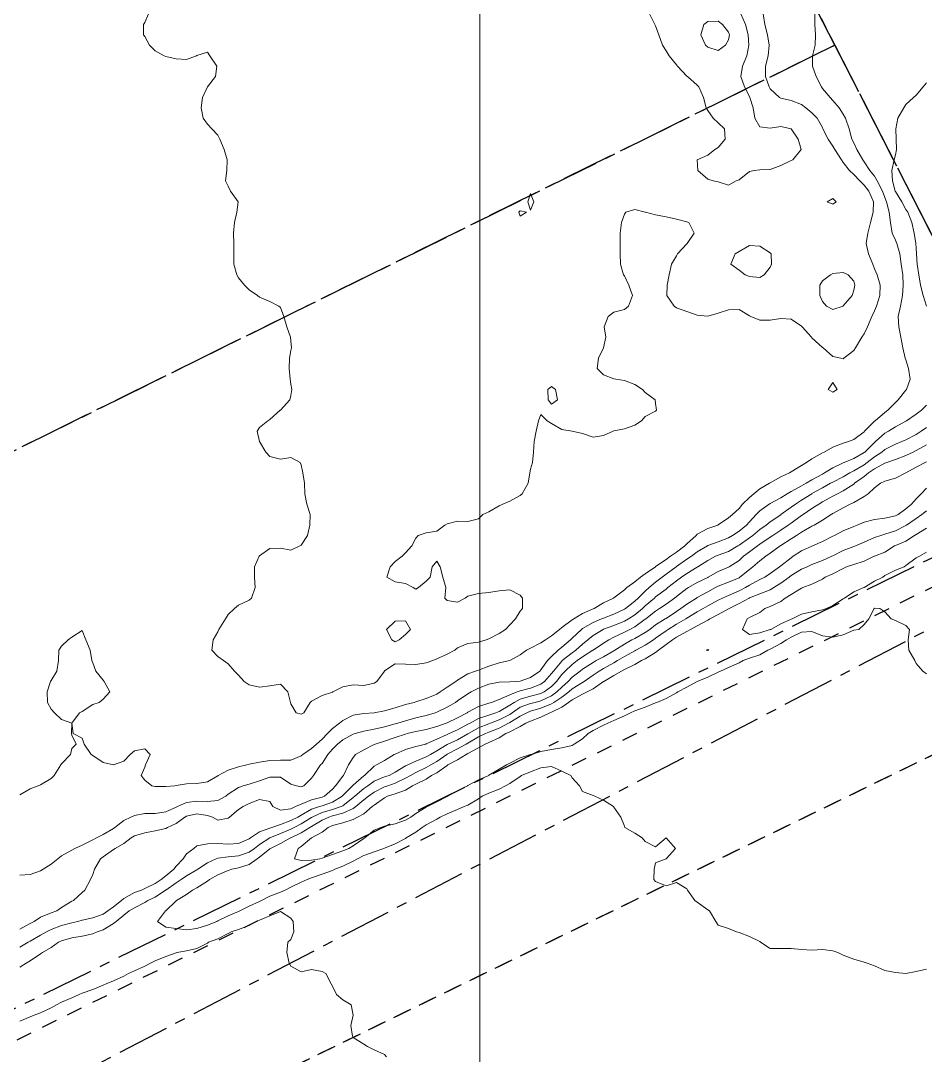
# Model space of a CAD drawing. Header units: centimetres. Extents: x 0 to 642158, y -847 to 649707.
# Drawn here: x 617344.79 to 617388.19, y 620631.33 to 620680.93 of the extents above; entities that cross this region are included whole.
import ezdxf

# ---------------------------------------------------------------- set-up
doc = ezdxf.new("R2010")
doc.units = ezdxf.units.CM
doc.header["$MEASUREMENT"] = 0
doc.linetypes.add('CENTERX2', pattern=[4, 2.5, -0.5, 0.5, -0.5])
doc.linetypes.add('JIS_02_0.7', pattern=[1.35, 0.75, -0.6])
for name, color, linetype, lineweight in [('MEV_grille', 254, 'Continuous', 9), ('WAL_parcellaire agricole', 7, 'JIS_02_0.7', 25), ('WAL_topographie 0.5', 253, 'Continuous', 20)]:
    doc.layers.add(name, color=color, linetype=linetype, lineweight=lineweight)
doc.layers.add('SPW_parcellaire cadastral', color=7, linetype='CENTERX2', lineweight=25, true_color=0xff0542)

# ---------------------------------------------------------------- blocks, each defined once
blk = doc.blocks.new('*U112')
at = {"layer": 'MEV_grille', "transparency": 33554687}
blk.add_lwpolyline([(0, 1825.476), (0, -1825.476)], dxfattribs=at)
blk = doc.blocks.new('*U113')
at = {"layer": 'MEV_grille', "color": 0, "linetype": 'ByBlock', "lineweight": -2, "transparency": 16777216}
blk.add_blockref('*U112', (2000, 0), dxfattribs=at)

msp = doc.modelspace()

# ---------------------------------------------------------------- linework, layer by layer
at = {"layer": 'SPW_parcellaire cadastral'}
for points in [[(617230.744, 620712.405), (617238.37, 620716.158), (617240.745, 620724.014), (617272.508, 620739.643), (617282.123, 620767.668), (617243.448, 620846.11), (617250.741, 620849.649), (617288.255, 620775.589), (617294.476, 620769.289), (617304.386, 620763.201), (617310.193, 620758.188), (617336.661, 620771.212), (617359.081, 620730.17), (617357.925, 620729.905), (617383.852, 620679.762), (617287.666, 620632.245), (617278.015, 620641.677), (617259.392, 620657.765), (617254.096, 620663.041), (617248.455, 620670.977), (617243.126, 620681.472), (617230.744, 620712.405)], [(617404.956, 620754.186), (617418.115, 620733.491), (617443.362, 620692.406), (617447.371, 620685.97), (617394.811, 620658.271), (617393.447, 620660.945), (617383.852, 620679.762), (617357.925, 620729.905), (617359.081, 620730.17), (617404.956, 620754.186)], [(617460.602, 620389.063), (617403.797, 620447.392), (617307.032, 620609.235), (617461.462, 620689.988)], [(617394.811, 620658.271), (617305.111, 620614.22), (617296.66, 620623.882), (617287.666, 620632.245), (617383.852, 620679.762), (617393.447, 620660.945), (617394.811, 620658.271)]]:
    msp.add_lwpolyline(points, dxfattribs=at)
at = {"layer": 'WAL_parcellaire agricole'}
for points in [[(617309.438, 620607.195), (617305.901, 620612.93), (617403.769, 620661.316), (617465.14, 620690.573), (617468.944, 620684.892), (617309.438, 620607.195)], [(617433.096, 620366.614), (617410.173, 620419.069), (617401.171, 620440.192), (617383.167, 620474.94), (617355.661, 620521.186), (617334.032, 620558.809), (617324.53, 620577.932), (617310.527, 620605.43), (617309.438, 620607.195), (617468.944, 620684.892)]]:
    msp.add_lwpolyline(points, dxfattribs=at)
at = {"layer": 'WAL_topographie 0.5'}
for points in [[(617382.886, 620681.25), (617382.89, 620680.75), (617382.916, 620680.25), (617382.897, 620679.75), (617382.78, 620679.25), (617382.775, 620678.75), (617382.946, 620678.25), (617383.203, 620677.75), (617383.25, 620677.683), (617383.62, 620677.25), (617383.75, 620677.102), (617384.049, 620676.75), (617384.25, 620676.452), (617384.364, 620676.25), (617384.531, 620675.75), (617384.667, 620675.25), (617384.75, 620675.068), (617384.899, 620674.75), (617385.185, 620674.25), (617385.25, 620674.163), (617385.526, 620673.75), (617385.75, 620673.47), (617385.883, 620673.25), (617386.136, 620672.75), (617386.25, 620672.451), (617386.332, 620672.25), (617386.455, 620671.75), (617386.51, 620671.25), (617386.597, 620670.75), (617386.75, 620670.412), (617386.82, 620670.25), (617386.963, 620669.75), (617387.029, 620669.25), (617387.103, 620668.75), (617387.128, 620668.25), (617387.087, 620667.75), (617386.988, 620667.25), (617386.89, 620666.75), (617386.917, 620666.25), (617387.005, 620665.75), (617387.104, 620665.25), (617387.227, 620664.75), (617387.25, 620664.674), (617387.375, 620664.25), (617387.456, 620663.75), (617387.279, 620663.25), (617387.25, 620663.211), (617386.885, 620662.75), (617386.75, 620662.621), (617386.388, 620662.25), (617386.25, 620662.151), (617385.782, 620661.75), (617385.75, 620661.723), (617385.275, 620661.25), (617385.25, 620661.223), (617384.75, 620660.847), (617384.507, 620660.75), (617384.25, 620660.67), (617383.75, 620660.49), (617383.329, 620660.25), (617383.25, 620660.208), (617382.75, 620659.921), (617382.492, 620659.75), (617382.25, 620659.606), (617381.75, 620659.295), (617381.665, 620659.25), (617381.25, 620659.06), (617380.75, 620658.777), (617380.713, 620658.75), (617380.25, 620658.493), (617379.958, 620658.25), (617379.75, 620658.076), (617379.421, 620657.75), (617379.25, 620657.548), (617378.935, 620657.25), (617378.75, 620657.092), (617378.25, 620656.756), (617378.239, 620656.75), (617377.75, 620656.578), (617377.25, 620656.309), (617377.195, 620656.25), (617376.75, 620655.851), (617376.656, 620655.75), (617376.25, 620655.447), (617375.971, 620655.25), (617375.75, 620655.104), (617375.25, 620654.757), (617375.241, 620654.75), (617374.75, 620654.413), (617374.52, 620654.25), (617374.25, 620654.032), (617373.877, 620653.75), (617373.75, 620653.645), (617373.25, 620653.268), (617373.229, 620653.25), (617372.75, 620653.018), (617372.31, 620652.75), (617372.25, 620652.728), (617371.75, 620652.508), (617371.332, 620652.25), (617371.25, 620652.201), (617370.75, 620651.842), (617370.632, 620651.75), (617370.25, 620651.431), (617369.966, 620651.25), (617369.75, 620651.104), (617369.25, 620650.841), (617369.058, 620650.75), (617368.75, 620650.532), (617368.25, 620650.25), (617368.25, 620650.25), (617367.75, 620650.137), (617367.25, 620649.987), (617366.75, 620649.798), (617366.618, 620649.75), (617366.25, 620649.62), (617365.75, 620649.311), (617365.662, 620649.25), (617365.25, 620648.97), (617364.922, 620648.75), (617364.75, 620648.649), (617364.25, 620648.432), (617363.75, 620648.277), (617363.675, 620648.25), (617363.25, 620648.145), (617362.75, 620647.989), (617362.25, 620647.844), (617361.757, 620647.75), (617361.75, 620647.749), (617361.25, 620647.716), (617360.75, 620647.631), (617360.25, 620647.387), (617360.08, 620647.25), (617359.75, 620646.994), (617359.508, 620646.75), (617359.25, 620646.482), (617358.991, 620646.25), (617358.75, 620646.039), (617358.33, 620645.75), (617358.25, 620645.687), (617357.75, 620645.476), (617357.25, 620645.481), (617356.75, 620645.465), (617356.25, 620645.383), (617355.75, 620645.281), (617355.647, 620645.25), (617355.25, 620645.161), (617354.75, 620644.997), (617354.275, 620644.75), (617354.25, 620644.733), (617353.75, 620644.446), (617353.25, 620644.364), (617352.75, 620644.341), (617352.25, 620644.258), (617352.187, 620644.25), (617351.75, 620644.215), (617351.25, 620644.215), (617351.078, 620644.25), (617350.75, 620644.519), (617350.577, 620644.75), (617350.75, 620645.141), (617350.789, 620645.25), (617351, 620645.75), (617350.75, 620646.028), (617350.25, 620645.922), (617350.044, 620645.75), (617349.75, 620645.424), (617349.25, 620645.25), (617349.25, 620645.25), (617349.25, 620645.25), (617348.75, 620645.36), (617348.25, 620645.697), (617348.172, 620645.75), (617347.837, 620646.25), (617347.75, 620646.531), (617347.312, 620646.75), (617347.25, 620647.249), (617347.239, 620646.75), (617347.25, 620646.678), (617347.45, 620646.25), (617347.25, 620646.036), (617347.182, 620645.75), (617346.75, 620645.303), (617346.719, 620645.25), (617346.406, 620644.75), (617346.25, 620644.605), (617345.75, 620644.297), (617345.638, 620644.25), (617345.25, 620644.096), (617344.75, 620643.811)], [(617380.406, 620681.25), (617380.49, 620680.75), (617380.615, 620680.25), (617380.7, 620679.75), (617380.644, 620679.25), (617380.52, 620678.75), (617380.52, 620678.25), (617380.704, 620677.75), (617380.75, 620677.668), (617381.186, 620677.25), (617381.25, 620677.21), (617381.75, 620677.095), (617382.25, 620676.911), (617382.448, 620676.75), (617382.75, 620676.517), (617382.993, 620676.25), (617383.25, 620675.802), (617383.278, 620675.75), (617383.529, 620675.25), (617383.75, 620674.916), (617383.842, 620674.75), (617384.165, 620674.25), (617384.25, 620674.132), (617384.55, 620673.75), (617384.75, 620673.55), (617385.039, 620673.25), (617385.25, 620673.05), (617385.479, 620672.75), (617385.697, 620672.25), (617385.686, 620671.75), (617385.559, 620671.25), (617385.429, 620670.75), (617385.349, 620670.25), (617385.456, 620669.75), (617385.664, 620669.25), (617385.75, 620669.037), (617385.877, 620668.75), (617386.026, 620668.25), (617386.007, 620667.75), (617385.838, 620667.25), (617385.75, 620667.013), (617385.627, 620666.75), (617385.409, 620666.25), (617385.25, 620665.917), (617385.14, 620665.75), (617384.842, 620665.25), (617384.75, 620665.114), (617384.274, 620664.75), (617384.25, 620664.712), (617384.132, 620664.75), (617383.75, 620664.836), (617383.287, 620665.25), (617383.25, 620665.268), (617382.75, 620665.724), (617382.732, 620665.75), (617382.281, 620666.25), (617382.25, 620666.284), (617381.75, 620666.626), (617381.25, 620666.645), (617380.75, 620666.578), (617380.25, 620666.573), (617379.812, 620666.75), (617379.75, 620666.785), (617379.25, 620667.076), (617378.75, 620667.074), (617378.25, 620666.9), (617377.75, 620666.765), (617377.25, 620666.814), (617376.75, 620666.992), (617376.25, 620667.17), (617376.133, 620667.25), (617375.784, 620667.75), (617375.804, 620668.25), (617375.892, 620668.75), (617376.009, 620669.25), (617376.25, 620669.66), (617376.294, 620669.75), (617376.75, 620670.231), (617376.768, 620670.25), (617377.099, 620670.75), (617376.836, 620671.25), (617376.75, 620671.284), (617376.25, 620671.412), (617375.75, 620671.532), (617375.25, 620671.616), (617374.765, 620671.75), (617374.75, 620671.755), (617374.25, 620671.879), (617373.829, 620671.75), (617373.75, 620671.656), (617373.617, 620671.25), (617373.548, 620670.75), (617373.542, 620670.25), (617373.542, 620669.75), (617373.569, 620669.25), (617373.712, 620668.75), (617373.75, 620668.69), (617373.97, 620668.25), (617374.135, 620667.75), (617373.95, 620667.25), (617373.75, 620667.08), (617373.25, 620666.955), (617372.976, 620666.75), (617372.785, 620666.25), (617372.866, 620665.75), (617372.75, 620665.25), (617372.75, 620665.25), (617372.517, 620664.75), (617372.454, 620664.25), (617372.75, 620663.954), (617373.25, 620663.767), (617373.341, 620663.75), (617373.75, 620663.679), (617374.25, 620663.488), (617374.62, 620663.25), (617374.75, 620663.11), (617375.224, 620662.75), (617375.25, 620662.583), (617375.296, 620662.25), (617375.25, 620662.206), (617374.75, 620661.954), (617374.567, 620661.75), (617374.25, 620661.534), (617373.75, 620661.356), (617373.25, 620661.263), (617373.214, 620661.25), (617372.75, 620661.05), (617372.25, 620660.964), (617371.75, 620661.144), (617371.25, 620661.25), (617371.25, 620661.25), (617370.75, 620661.333), (617370.25, 620661.617), (617370.04, 620661.75), (617369.75, 620662.055), (617369.635, 620661.75), (617369.52, 620661.25), (617369.424, 620660.75), (617369.395, 620660.25), (617369.338, 620659.75), (617369.25, 620659.432), (617369.224, 620659.25), (617369.139, 620658.75), (617368.85, 620658.25), (617368.75, 620658.17), (617368.25, 620657.895), (617367.927, 620657.75), (617367.75, 620657.672), (617367.25, 620657.382), (617366.969, 620657.25), (617366.75, 620657.046), (617366.25, 620656.917), (617365.75, 620656.935), (617365.25, 620656.81), (617365.136, 620656.75), (617364.75, 620656.457), (617364.25, 620656.372), (617363.865, 620656.25), (617363.75, 620656.114), (617363.559, 620655.75), (617363.25, 620655.425), (617363.091, 620655.25), (617362.75, 620655.008), (617362.515, 620654.75), (617362.364, 620654.25), (617362.75, 620654.026), (617363.25, 620653.94), (617363.617, 620653.75), (617363.75, 620653.67), (617363.883, 620653.75), (617364.25, 620654.056), (617364.434, 620654.25), (617364.536, 620654.75), (617364.75, 620655.023), (617364.908, 620654.75), (617365.036, 620654.25), (617365.185, 620653.75), (617365.135, 620653.25), (617365.25, 620653.128), (617365.75, 620653.045), (617366.109, 620653.25), (617366.25, 620653.346), (617366.75, 620653.464), (617367.25, 620653.509), (617367.75, 620653.599), (617368.25, 620653.642), (617368.75, 620653.39), (617368.867, 620653.25), (617368.857, 620652.75), (617368.75, 620652.625), (617368.532, 620652.25), (617368.25, 620651.97), (617368.057, 620651.75), (617367.75, 620651.553), (617367.25, 620651.29), (617367.121, 620651.25), (617366.75, 620651.137), (617366.25, 620651.078), (617365.75, 620650.863), (617365.614, 620650.75), (617365.25, 620650.561), (617364.75, 620650.335), (617364.564, 620650.25), (617364.25, 620650.146), (617363.75, 620650.064), (617363.25, 620650.083), (617362.75, 620650.098), (617362.25, 620649.756), (617362.246, 620649.75), (617361.875, 620649.25), (617361.75, 620649.163), (617361.25, 620649.062), (617360.75, 620649.082), (617360.25, 620648.994), (617359.775, 620648.75), (617359.75, 620648.738), (617359.25, 620648.582), (617358.75, 620648.3), (617358.677, 620648.25), (617358.37, 620647.75), (617358.25, 620647.676), (617358.011, 620647.75), (617357.75, 620648.179), (617357.736, 620648.25), (617357.608, 620648.75), (617357.25, 620649.125), (617356.75, 620649.044), (617356.25, 620648.98), (617355.75, 620649.095), (617355.51, 620649.25), (617355.25, 620649.545), (617355.051, 620649.75), (617354.75, 620650.092), (617354.518, 620650.25), (617354.25, 620650.446), (617353.962, 620650.75), (617354.025, 620651.25), (617354.25, 620651.63), (617354.307, 620651.75), (617354.612, 620652.25), (617354.75, 620652.464), (617355.044, 620652.75), (617355.25, 620652.907), (617355.75, 620653.151), (617355.864, 620653.25), (617356.044, 620653.75), (617356.013, 620654.25), (617356.007, 620654.75), (617356.234, 620655.25), (617356.25, 620655.273), (617356.75, 620655.623), (617357.25, 620655.641), (617357.75, 620655.553), (617358.183, 620655.75), (617358.25, 620655.783), (617358.547, 620656.25), (617358.662, 620656.75), (617358.675, 620657.25), (617358.519, 620657.75), (617358.427, 620658.25), (617358.402, 620658.75), (617358.322, 620659.25), (617358.25, 620659.635), (617358.196, 620659.75), (617357.75, 620659.995), (617357.25, 620659.906), (617356.75, 620660.033), (617356.55, 620660.25), (617356.25, 620660.75), (617356.25, 620660.75), (617356.133, 620661.25), (617356.25, 620661.433), (617356.646, 620661.75), (617356.75, 620661.808), (617357.237, 620662.25), (617357.25, 620662.264), (617357.709, 620662.75), (617357.75, 620662.964), (617357.8, 620663.25), (617357.75, 620663.5), (617357.719, 620663.75), (617357.667, 620664.25), (617357.685, 620664.75), (617357.75, 620665.125), (617357.79, 620665.25), (617357.75, 620665.583), (617357.729, 620665.75), (617357.554, 620666.25), (617357.417, 620666.75), (617357.25, 620667.179), (617357.173, 620667.25), (617356.75, 620667.462), (617356.25, 620667.681), (617356.159, 620667.75), (617355.75, 620668.031), (617355.531, 620668.25), (617355.25, 620668.596), (617355.155, 620668.75), (617355.017, 620669.25), (617355.023, 620669.75), (617355.015, 620670.25), (617355, 620670.75), (617355.047, 620671.25), (617355.165, 620671.75), (617355.224, 620672.25), (617354.854, 620672.75), (617354.75, 620673), (617354.625, 620673.25), (617354.676, 620673.75), (617354.705, 620674.25), (617354.555, 620674.75), (617354.347, 620675.25), (617354.25, 620675.445), (617353.961, 620675.75), (617353.75, 620675.961), (617353.546, 620676.25), (617353.458, 620676.75), (617353.508, 620677.25), (617353.75, 620677.75), (617353.75, 620677.75), (617354.146, 620678.25), (617354.202, 620678.75), (617353.875, 620679.25), (617353.75, 620679.417), (617353.25, 620679.259), (617353.224, 620679.25), (617352.75, 620679.073), (617352.25, 620679.099), (617351.75, 620679.208), (617351.676, 620679.25), (617351.25, 620679.49), (617350.972, 620679.75), (617350.75, 620680.167), (617350.679, 620680.25), (617350.681, 620680.75), (617350.75, 620680.837), (617350.923, 620681.25)], [(617379.107, 620673.25), (617378.75, 620673.048), (617378.25, 620673.205), (617378.016, 620673.25), (617377.75, 620673.325), (617377.281, 620673.75), (617377.25, 620674.25), (617377.25, 620674.25), (617377.25, 620674.25), (617377.75, 620674.488), (617378.087, 620674.75), (617378.25, 620674.844), (617378.586, 620675.25), (617378.549, 620675.75), (617378.25, 620676.025), (617378.009, 620676.25), (617377.75, 620676.615), (617377.678, 620676.75), (617377.552, 620677.25), (617377.322, 620677.75), (617377.25, 620677.832), (617376.773, 620678.25), (617376.75, 620678.271), (617376.303, 620678.75), (617376.25, 620678.81), (617375.894, 620679.25), (617375.75, 620679.476), (617375.583, 620679.75), (617375.404, 620680.25), (617375.25, 620680.674), (617375.214, 620680.75), (617374.953, 620681.25)], [(617378.6, 620679.75), (617378.25, 620679.5), (617377.75, 620679.652), (617377.638, 620679.75), (617377.419, 620680.25), (617377.565, 620680.75), (617377.75, 620680.885), (617378.25, 620680.898), (617378.455, 620680.75), (617378.75, 620680.372), (617378.794, 620680.25), (617378.75, 620680.016), (617378.6, 620679.75)], [(617379.334, 620681.25), (617379.569, 620680.75), (617379.684, 620680.25), (617379.72, 620679.75), (617379.626, 620679.25), (617379.424, 620678.75), (617379.333, 620678.25), (617379.506, 620677.75), (617379.75, 620677.298), (617379.772, 620677.25), (617379.922, 620676.75), (617380.011, 620676.25), (617380.25, 620675.833), (617380.75, 620675.778), (617381.25, 620675.858), (617381.75, 620675.752), (617381.752, 620675.75), (617382.081, 620675.25), (617382.234, 620674.75), (617381.826, 620674.25), (617381.75, 620674.227), (617381.25, 620673.988), (617380.75, 620673.798), (617380.25, 620673.778), (617379.975, 620673.75), (617379.75, 620673.701), (617379.25, 620673.299), (617379.107, 620673.25)], [(617388.25, 620677.944), (617388.077, 620677.75), (617387.75, 620677.361), (617387.625, 620677.25), (617387.25, 620676.906), (617387.149, 620676.75), (617386.865, 620676.25), (617386.771, 620675.75), (617386.795, 620675.25), (617386.799, 620674.75), (617386.75, 620674.5), (617386.695, 620674.25), (617386.578, 620673.75), (617386.611, 620673.25), (617386.745, 620672.75), (617386.75, 620672.738), (617387.061, 620672.25), (617387.25, 620671.883), (617387.345, 620671.75), (617387.534, 620671.25), (617387.654, 620670.75), (617387.736, 620670.25), (617387.75, 620670.028), (617387.764, 620669.75), (617387.802, 620669.25), (617387.876, 620668.75), (617387.955, 620668.25), (617388.08, 620667.75), (617388.24, 620667.25)], [(617369.25, 620671.85), (617369.404, 620672.25), (617369.25, 620672.65), (617369.117, 620672.25), (617369.25, 620671.85)], [(617383.911, 620672.25), (617383.75, 620672.127), (617383.477, 620672.25), (617383.75, 620672.411), (617383.911, 620672.25)], [(617368.75, 620671.562), (617369.05, 620671.75), (617368.75, 620671.81), (617368.685, 620671.75), (617368.75, 620671.562)], [(617380.456, 620668.75), (617380.25, 620668.614), (617379.75, 620668.667), (617379.539, 620668.75), (617379.25, 620668.965), (617378.853, 620669.25), (617379.058, 620669.75), (617379.25, 620669.867), (617379.75, 620670.152), (617380.25, 620670.123), (617380.75, 620669.797), (617380.793, 620669.75), (617380.812, 620669.25), (617380.75, 620669.106), (617380.456, 620668.75)], [(617384.243, 620667.25), (617383.75, 620667.087), (617383.447, 620667.25), (617383.25, 620667.466), (617383.121, 620667.75), (617383.122, 620668.25), (617383.25, 620668.45), (617383.639, 620668.75), (617383.75, 620668.814), (617384.25, 620668.85), (617384.487, 620668.75), (617384.75, 620668.449), (617384.8, 620668.25), (617384.75, 620668.005), (617384.673, 620667.75), (617384.25, 620667.253), (617384.243, 620667.25)], [(617383.953, 620663.25), (617383.75, 620663.114), (617383.529, 620663.25), (617383.75, 620663.591), (617383.953, 620663.25)], [(617370.25, 620662.539), (617370.536, 620662.75), (617370.453, 620663.25), (617370.25, 620663.391), (617370.074, 620663.25), (617370.09, 620662.75), (617370.25, 620662.539)], [(617388.25, 620662.496), (617388.008, 620662.25), (617387.75, 620662.062), (617387.276, 620661.75), (617387.25, 620661.736), (617386.75, 620661.465), (617386.418, 620661.25), (617386.25, 620661.149), (617385.802, 620660.75), (617385.75, 620660.708), (617385.279, 620660.25), (617385.25, 620660.228), (617384.75, 620659.946), (617384.298, 620659.75), (617384.25, 620659.73), (617383.75, 620659.497), (617383.356, 620659.25), (617383.25, 620659.194), (617382.75, 620658.918), (617382.467, 620658.75), (617382.25, 620658.633), (617381.75, 620658.358), (617381.561, 620658.25), (617381.25, 620658.062), (617380.75, 620657.787), (617380.691, 620657.75), (617380.25, 620657.433), (617380.075, 620657.25), (617379.75, 620656.904), (617379.609, 620656.75), (617379.25, 620656.46), (617378.942, 620656.25), (617378.75, 620656.141), (617378.25, 620655.952), (617377.75, 620655.762), (617377.731, 620655.75), (617377.25, 620655.459), (617376.967, 620655.25), (617376.75, 620655.107), (617376.25, 620654.763), (617376.232, 620654.75), (617375.75, 620654.389), (617375.564, 620654.25), (617375.25, 620654.008), (617374.94, 620653.75), (617374.75, 620653.582), (617374.416, 620653.25), (617374.25, 620653.095), (617373.812, 620652.75), (617373.75, 620652.71), (617373.25, 620652.478), (617372.75, 620652.293), (617372.652, 620652.25), (617372.25, 620652.081), (617371.75, 620651.792), (617371.688, 620651.75), (617371.25, 620651.332), (617371.166, 620651.25), (617370.75, 620650.892), (617370.581, 620650.75), (617370.25, 620650.451), (617370.056, 620650.25), (617369.75, 620649.814), (617369.692, 620649.75), (617369.25, 620649.44), (617368.75, 620649.27), (617368.542, 620649.25), (617368.25, 620649.227), (617367.75, 620649.223), (617367.25, 620649.118), (617366.75, 620648.927), (617366.405, 620648.75), (617366.25, 620648.665), (617365.75, 620648.317), (617365.65, 620648.25), (617365.25, 620648.014), (617364.75, 620647.775), (617364.678, 620647.75), (617364.25, 620647.625), (617363.75, 620647.511), (617363.25, 620647.365), (617362.878, 620647.25), (617362.75, 620647.212), (617362.25, 620647.079), (617361.75, 620646.971), (617361.25, 620646.875), (617360.833, 620646.75), (617360.75, 620646.721), (617360.25, 620646.459), (617359.999, 620646.25), (617359.75, 620645.999), (617359.534, 620645.75), (617359.25, 620645.325), (617359.174, 620645.25), (617358.833, 620644.75), (617358.75, 620644.61), (617358.378, 620644.25), (617358.25, 620644.202), (617358.028, 620644.25), (617357.75, 620644.327), (617357.25, 620644.663), (617356.75, 620644.668), (617356.25, 620644.493), (617355.75, 620644.335), (617355.474, 620644.25), (617355.25, 620644.169), (617354.75, 620643.842), (617354.627, 620643.75), (617354.25, 620643.548), (617353.75, 620643.504), (617353.25, 620643.517), (617352.75, 620643.441), (617352.312, 620643.25), (617352.25, 620643.22), (617351.75, 620642.998), (617351.25, 620642.921), (617350.75, 620642.914), (617350.25, 620642.833), (617350.079, 620642.75), (617349.75, 620642.588), (617349.307, 620642.25), (617349.25, 620642.207), (617348.75, 620641.908), (617348.43, 620641.75), (617348.25, 620641.663), (617347.75, 620641.41), (617347.398, 620641.25), (617347.25, 620641.171), (617346.75, 620640.892), (617346.576, 620640.75), (617346.25, 620640.497), (617345.874, 620640.25), (617345.75, 620640.175), (617345.25, 620639.998), (617344.75, 620639.965)], [(617388.25, 620661.427), (617387.994, 620661.25), (617387.75, 620661.089), (617387.25, 620660.835), (617387.062, 620660.75), (617386.75, 620660.627), (617386.25, 620660.376), (617386.094, 620660.25), (617385.75, 620660.021), (617385.402, 620659.75), (617385.25, 620659.643), (617384.75, 620659.342), (617384.572, 620659.25), (617384.25, 620659.064), (617383.75, 620658.811), (617383.637, 620658.75), (617383.25, 620658.541), (617382.75, 620658.256), (617382.739, 620658.25), (617382.25, 620657.946), (617381.954, 620657.75), (617381.75, 620657.6), (617381.261, 620657.25), (617381.25, 620657.242), (617380.75, 620656.91), (617380.555, 620656.75), (617380.25, 620656.53), (617379.911, 620656.25), (617379.75, 620656.134), (617379.25, 620655.784), (617379.192, 620655.75), (617378.75, 620655.485), (617378.25, 620655.306), (617378.119, 620655.25), (617377.75, 620655.051), (617377.277, 620654.75), (617377.25, 620654.734), (617376.75, 620654.434), (617376.491, 620654.25), (617376.25, 620654.071), (617375.838, 620653.75), (617375.75, 620653.681), (617375.25, 620653.304), (617375.189, 620653.25), (617374.75, 620652.876), (617374.615, 620652.75), (617374.25, 620652.445), (617373.945, 620652.25), (617373.75, 620652.141), (617373.25, 620651.939), (617372.75, 620651.755), (617372.738, 620651.75), (617372.25, 620651.454), (617372.001, 620651.25), (617371.75, 620651.045), (617371.425, 620650.75), (617371.25, 620650.627), (617370.771, 620650.25), (617370.75, 620650.231), (617370.344, 620649.75), (617370.25, 620649.627), (617369.918, 620649.25), (617369.75, 620649.122), (617369.25, 620648.926), (617368.75, 620648.797), (617368.614, 620648.75), (617368.25, 620648.611), (617367.75, 620648.389), (617367.374, 620648.25), (617367.25, 620648.213), (617366.75, 620648.051), (617366.25, 620647.774), (617366.213, 620647.75), (617365.75, 620647.509), (617365.25, 620647.269), (617365.205, 620647.25), (617364.75, 620647.088), (617364.25, 620646.946), (617363.75, 620646.85), (617363.33, 620646.75), (617363.25, 620646.73), (617362.75, 620646.56), (617362.25, 620646.389), (617361.8, 620646.25), (617361.75, 620646.23), (617361.25, 620645.981), (617360.857, 620645.75), (617360.75, 620645.603), (617360.516, 620645.25), (617360.284, 620644.75), (617360.25, 620644.716), (617359.899, 620644.25), (617359.75, 620644.083), (617359.374, 620643.75), (617359.25, 620643.704), (617358.75, 620643.572), (617358.25, 620643.365), (617357.982, 620643.25), (617357.75, 620643.148), (617357.25, 620643.079), (617356.896, 620643.25), (617356.75, 620643.497), (617356.25, 620643.592), (617355.75, 620643.406), (617355.459, 620643.25), (617355.25, 620643.114), (617354.803, 620642.75), (617354.75, 620642.693), (617354.25, 620642.608), (617353.991, 620642.75), (617353.75, 620642.82), (617353.25, 620642.906), (617352.75, 620642.798), (617352.662, 620642.75), (617352.25, 620642.439), (617351.832, 620642.25), (617351.75, 620642.204), (617351.25, 620642.088), (617350.75, 620642.002), (617350.25, 620641.843), (617350.099, 620641.75), (617349.75, 620641.49), (617349.331, 620641.25), (617349.25, 620641.188), (617348.75, 620640.847), (617348.627, 620640.75), (617348.343, 620640.25), (617348.25, 620639.995), (617348.145, 620639.75), (617347.866, 620639.25), (617347.75, 620639.14), (617347.323, 620638.75), (617347.25, 620638.712), (617346.75, 620638.414), (617346.534, 620638.25), (617346.25, 620638.158), (617345.75, 620637.955), (617345.446, 620637.75), (617345.25, 620637.651), (617344.75, 620637.38)], [(617388.25, 620660.599), (617387.75, 620660.318), (617387.599, 620660.25), (617387.25, 620660.087), (617386.75, 620659.898), (617386.339, 620659.75), (617386.25, 620659.718), (617385.75, 620659.439), (617385.468, 620659.25), (617385.25, 620659.078), (617384.795, 620658.75), (617384.75, 620658.712), (617384.25, 620658.387), (617383.973, 620658.25), (617383.75, 620658.13), (617383.25, 620657.855), (617383.073, 620657.75), (617382.75, 620657.538), (617382.324, 620657.25), (617382.25, 620657.202), (617381.75, 620656.846), (617381.615, 620656.75), (617381.25, 620656.503), (617380.865, 620656.25), (617380.75, 620656.174), (617380.25, 620655.833), (617380.132, 620655.75), (617379.75, 620655.461), (617379.472, 620655.25), (617379.25, 620655.049), (617378.772, 620654.75), (617378.75, 620654.738), (617378.25, 620654.53), (617377.77, 620654.25), (617377.75, 620654.24), (617377.25, 620653.991), (617376.834, 620653.75), (617376.75, 620653.7), (617376.25, 620653.325), (617376.153, 620653.25), (617375.75, 620652.956), (617375.444, 620652.75), (617375.25, 620652.626), (617374.774, 620652.25), (617374.75, 620652.232), (617374.25, 620651.877), (617374.008, 620651.75), (617373.75, 620651.617), (617373.25, 620651.376), (617373.01, 620651.25), (617372.75, 620651.087), (617372.25, 620650.755), (617372.244, 620650.75), (617371.75, 620650.434), (617371.486, 620650.25), (617371.25, 620650.07), (617370.912, 620649.75), (617370.75, 620649.579), (617370.493, 620649.25), (617370.25, 620649.007), (617369.903, 620648.75), (617369.75, 620648.672), (617369.25, 620648.544), (617368.75, 620648.406), (617368.463, 620648.25), (617368.25, 620648.113), (617367.75, 620647.812), (617367.593, 620647.75), (617367.25, 620647.642), (617366.75, 620647.47), (617366.352, 620647.25), (617366.25, 620647.197), (617365.75, 620646.927), (617365.345, 620646.75), (617365.25, 620646.712), (617364.75, 620646.491), (617364.25, 620646.257), (617364.221, 620646.25), (617363.75, 620646.129), (617363.25, 620645.994), (617362.75, 620645.772), (617362.702, 620645.75), (617362.25, 620645.469), (617361.866, 620645.25), (617361.75, 620645.198), (617361.281, 620644.75), (617361.25, 620644.728), (617360.75, 620644.283), (617360.717, 620644.25), (617360.25, 620643.782), (617360.221, 620643.75), (617359.75, 620643.472), (617359.25, 620643.291), (617359.134, 620643.25), (617358.75, 620643.121), (617358.25, 620642.843), (617358.094, 620642.75), (617357.75, 620642.578), (617357.25, 620642.387), (617356.846, 620642.25), (617356.75, 620642.22), (617356.25, 620642.046), (617355.821, 620641.75), (617355.75, 620641.701), (617355.25, 620641.488), (617354.75, 620641.455), (617354.25, 620641.476), (617353.75, 620641.468), (617353.25, 620641.367), (617353.093, 620641.25), (617352.75, 620640.994), (617352.589, 620640.75), (617352.25, 620640.404), (617352.14, 620640.25), (617351.75, 620639.94), (617351.53, 620639.75), (617351.25, 620639.573), (617350.75, 620639.324), (617350.59, 620639.25), (617350.25, 620639.128), (617349.75, 620638.848), (617349.629, 620638.75), (617349.25, 620638.453), (617348.982, 620638.25), (617348.75, 620638.093), (617348.25, 620637.918), (617347.75, 620637.809), (617347.543, 620637.75), (617347.25, 620637.686), (617346.75, 620637.55), (617346.25, 620637.36), (617346.029, 620637.25), (617345.75, 620637.088), (617345.25, 620636.799), (617345.161, 620636.75), (617344.75, 620636.517)], [(617388.25, 620659.787), (617388.173, 620659.75), (617387.75, 620659.517), (617387.255, 620659.25), (617387.25, 620659.247), (617386.75, 620659.002), (617386.25, 620658.849), (617386.033, 620658.75), (617385.75, 620658.527), (617385.442, 620658.25), (617385.25, 620658.115), (617384.75, 620657.837), (617384.588, 620657.75), (617384.25, 620657.573), (617383.75, 620657.298), (617383.669, 620657.25), (617383.25, 620656.983), (617382.86, 620656.75), (617382.75, 620656.688), (617382.25, 620656.402), (617382.011, 620656.25), (617381.75, 620656.086), (617381.25, 620655.767), (617381.224, 620655.75), (617380.75, 620655.403), (617380.533, 620655.25), (617380.25, 620655.032), (617379.917, 620654.75), (617379.75, 620654.617), (617379.295, 620654.25), (617379.25, 620654.223), (617378.75, 620654.016), (617378.25, 620653.814), (617378.129, 620653.75), (617377.75, 620653.555), (617377.25, 620653.279), (617377.203, 620653.25), (617376.75, 620652.964), (617376.464, 620652.75), (617376.25, 620652.607), (617375.75, 620652.277), (617375.709, 620652.25), (617375.25, 620651.958), (617374.967, 620651.75), (617374.75, 620651.601), (617374.25, 620651.318), (617374.116, 620651.25), (617373.75, 620651.047), (617373.293, 620650.75), (617373.25, 620650.723), (617372.75, 620650.439), (617372.406, 620650.25), (617372.25, 620650.163), (617371.75, 620649.84), (617371.631, 620649.75), (617371.25, 620649.451), (617371.059, 620649.25), (617370.75, 620648.983), (617370.517, 620648.75), (617370.25, 620648.559), (617369.75, 620648.318), (617369.473, 620648.25), (617369.25, 620648.193), (617368.75, 620648.011), (617368.365, 620647.75), (617368.25, 620647.674), (617367.75, 620647.407), (617367.335, 620647.25), (617367.25, 620647.217), (617366.75, 620647.021), (617366.276, 620646.75), (617366.25, 620646.735), (617365.75, 620646.457), (617365.288, 620646.25), (617365.25, 620646.232), (617364.75, 620645.929), (617364.454, 620645.75), (617364.25, 620645.632), (617363.75, 620645.432), (617363.363, 620645.25), (617363.25, 620645.2), (617362.75, 620644.904), (617362.465, 620644.75), (617362.25, 620644.672), (617361.75, 620644.477), (617361.446, 620644.25), (617361.25, 620644.112), (617360.827, 620643.75), (617360.75, 620643.684), (617360.25, 620643.295), (617360.167, 620643.25), (617359.75, 620643.107), (617359.25, 620642.964), (617358.779, 620642.75), (617358.75, 620642.732), (617358.25, 620642.427), (617357.91, 620642.25), (617357.75, 620642.164), (617357.25, 620641.956), (617356.75, 620641.754), (617356.742, 620641.75), (617356.25, 620641.436), (617356.002, 620641.25), (617355.75, 620641.067), (617355.25, 620640.886), (617354.75, 620640.842), (617354.25, 620640.782), (617354.167, 620640.75), (617353.75, 620640.554), (617353.297, 620640.25), (617353.25, 620640.219), (617352.75, 620639.926), (617352.491, 620639.75), (617352.25, 620639.594), (617351.75, 620639.253), (617351.745, 620639.25), (617351.25, 620638.918), (617350.9, 620638.75), (617350.75, 620638.654), (617350.25, 620638.406), (617350.001, 620638.25), (617349.75, 620638.055), (617349.376, 620637.75), (617349.25, 620637.648), (617348.75, 620637.339), (617348.466, 620637.25), (617348.25, 620637.147), (617347.75, 620637.037), (617347.25, 620636.963), (617346.75, 620636.823), (617346.603, 620636.75), (617346.25, 620636.491), (617345.836, 620636.25), (617345.75, 620636.191), (617345.25, 620635.859), (617345.052, 620635.75), (617344.75, 620635.55)], [(617388.25, 620658.52), (617387.98, 620658.25), (617387.75, 620658.006), (617387.528, 620657.75), (617387.25, 620657.527), (617386.883, 620657.25), (617386.75, 620657.186), (617386.25, 620657.078), (617385.75, 620657.021), (617385.25, 620656.886), (617384.915, 620656.75), (617384.75, 620656.677), (617384.25, 620656.468), (617383.834, 620656.25), (617383.75, 620656.211), (617383.25, 620655.958), (617382.778, 620655.75), (617382.75, 620655.739), (617382.25, 620655.506), (617381.855, 620655.25), (617381.75, 620655.184), (617381.25, 620654.793), (617381.196, 620654.75), (617380.75, 620654.428), (617380.483, 620654.25), (617380.25, 620654.133), (617379.75, 620653.861), (617379.557, 620653.75), (617379.25, 620653.594), (617378.75, 620653.377), (617378.458, 620653.25), (617378.25, 620653.154), (617377.75, 620652.881), (617377.53, 620652.75), (617377.25, 620652.587), (617376.75, 620652.288), (617376.693, 620652.25), (617376.25, 620651.994), (617375.855, 620651.75), (617375.75, 620651.681), (617375.25, 620651.319), (617375.148, 620651.25), (617374.75, 620650.984), (617374.294, 620650.75), (617374.25, 620650.727), (617373.75, 620650.446), (617373.425, 620650.25), (617373.25, 620650.15), (617372.75, 620649.871), (617372.545, 620649.75), (617372.25, 620649.549), (617371.83, 620649.25), (617371.75, 620649.201), (617371.25, 620648.896), (617371.082, 620648.75), (617370.75, 620648.504), (617370.372, 620648.25), (617370.25, 620648.175), (617369.75, 620647.967), (617369.25, 620647.825), (617369.068, 620647.75), (617368.75, 620647.589), (617368.25, 620647.281), (617368.191, 620647.25), (617367.75, 620647.017), (617367.25, 620646.817), (617367.087, 620646.75), (617366.75, 620646.59), (617366.25, 620646.296), (617366.168, 620646.25), (617365.75, 620646.015), (617365.25, 620645.762), (617365.232, 620645.75), (617364.75, 620645.42), (617364.469, 620645.25), (617364.25, 620645.119), (617363.75, 620644.885), (617363.494, 620644.75), (617363.25, 620644.62), (617362.75, 620644.379), (617362.399, 620644.25), (617362.25, 620644.194), (617361.75, 620643.951), (617361.471, 620643.75), (617361.25, 620643.57), (617360.869, 620643.25), (617360.75, 620643.166), (617360.25, 620642.93), (617359.75, 620642.802), (617359.578, 620642.75), (617359.25, 620642.598), (617358.75, 620642.305), (617358.656, 620642.25), (617358.25, 620641.999), (617357.75, 620641.754), (617357.74, 620641.75), (617357.25, 620641.476), (617356.771, 620641.25), (617356.75, 620641.235), (617356.25, 620640.829), (617356.132, 620640.75), (617355.75, 620640.481), (617355.25, 620640.315), (617354.92, 620640.25), (617354.75, 620640.192), (617354.25, 620639.98), (617353.856, 620639.75), (617353.75, 620639.675), (617353.25, 620639.36), (617353.036, 620639.25), (617352.75, 620639.043), (617352.262, 620638.75), (617352.25, 620638.738), (617351.75, 620638.262), (617351.735, 620638.25), (617351.354, 620637.75), (617351.75, 620637.468), (617352.25, 620637.402), (617352.75, 620637.347), (617353.25, 620637.415), (617353.75, 620637.566), (617354.206, 620637.75), (617354.25, 620637.771), (617354.75, 620638.009), (617355.25, 620638.226), (617355.299, 620638.25), (617355.75, 620638.473), (617356.25, 620638.7), (617356.349, 620638.75), (617356.75, 620638.952), (617357.25, 620639.156), (617357.474, 620639.25), (617357.75, 620639.385), (617358.25, 620639.627), (617358.534, 620639.75), (617358.75, 620639.835), (617359.25, 620640.006), (617359.75, 620640.194), (617359.867, 620640.25), (617360.25, 620640.389), (617360.75, 620640.638), (617360.944, 620640.75), (617361.25, 620640.903), (617361.75, 620641.082), (617362.214, 620641.25), (617362.25, 620641.264), (617362.75, 620641.468), (617363.25, 620641.725), (617363.286, 620641.75), (617363.75, 620642.024), (617364.049, 620642.25), (617364.25, 620642.378), (617364.75, 620642.657), (617364.917, 620642.75), (617365.25, 620642.898), (617365.75, 620643.106), (617366.063, 620643.25), (617366.25, 620643.327), (617366.75, 620643.618), (617366.924, 620643.75), (617367.25, 620643.9), (617367.75, 620644.083), (617368.044, 620644.25), (617368.25, 620644.353), (617368.75, 620644.698), (617368.818, 620644.75), (617369.25, 620644.925), (617369.75, 620645.104), (617370.25, 620645.181), (617370.75, 620644.957), (617371.184, 620644.75), (617371.25, 620644.625), (617371.601, 620644.25), (617371.75, 620643.981), (617372.25, 620643.782), (617372.327, 620643.75), (617372.75, 620643.554), (617373.222, 620643.25), (617373.25, 620643.221), (617373.583, 620642.75), (617373.75, 620642.306), (617373.773, 620642.25), (617374.25, 620641.974), (617374.604, 620641.75), (617374.75, 620641.575), (617375.25, 620641.317), (617375.75, 620641.75), (617375.75, 620641.75), (617375.75, 620641.75), (617376.204, 620641.25), (617375.75, 620640.75), (617375.75, 620640.75), (617375.25, 620640.562), (617375.179, 620640.25), (617375.17, 620639.75), (617375.25, 620639.663), (617375.75, 620639.459), (617376.25, 620639.607), (617376.75, 620639.306), (617376.776, 620639.25), (617377.125, 620638.75), (617377.25, 620638.663), (617377.75, 620638.304), (617377.833, 620638.25), (617378.143, 620637.75), (617378.25, 620637.562), (617378.75, 620637.401), (617379.135, 620637.25), (617379.25, 620637.216), (617379.75, 620637.028), (617380.25, 620636.783), (617380.283, 620636.75), (617380.75, 620636.446), (617381.25, 620636.445), (617381.75, 620636.452), (617382.25, 620636.402), (617382.75, 620636.373), (617383.25, 620636.396), (617383.75, 620636.337), (617383.985, 620636.25), (617384.25, 620636.128), (617384.75, 620635.942), (617385.25, 620635.801), (617385.404, 620635.75), (617385.75, 620635.614), (617386.25, 620635.401), (617386.75, 620635.294), (617387.25, 620635.25), (617387.75, 620635.347), (617388.25, 620635.453)], [(617388.25, 620657.431), (617388.02, 620657.25), (617387.75, 620657.066), (617387.279, 620656.75), (617387.25, 620656.731), (617386.75, 620656.475), (617386.25, 620656.307), (617386.056, 620656.25), (617385.75, 620656.146), (617385.25, 620655.921), (617384.842, 620655.75), (617384.75, 620655.715), (617384.25, 620655.522), (617383.75, 620655.277), (617383.697, 620655.25), (617383.25, 620655.042), (617382.75, 620654.854), (617382.523, 620654.75), (617382.25, 620654.627), (617381.75, 620654.324), (617381.653, 620654.25), (617381.25, 620653.956), (617380.926, 620653.75), (617380.75, 620653.649), (617380.25, 620653.455), (617379.75, 620653.257), (617379.737, 620653.25), (617379.25, 620652.988), (617378.772, 620652.75), (617378.75, 620652.735), (617378.25, 620652.454), (617377.849, 620652.25), (617377.75, 620652.195), (617377.25, 620651.913), (617376.93, 620651.75), (617376.75, 620651.646), (617376.25, 620651.37), (617376.059, 620651.25), (617375.75, 620651.023), (617375.393, 620650.75), (617375.25, 620650.636), (617374.75, 620650.335), (617374.576, 620650.25), (617374.25, 620650.072), (617373.75, 620649.823), (617373.609, 620649.75), (617373.25, 620649.535), (617372.759, 620649.25), (617372.75, 620649.244), (617372.25, 620648.902), (617371.965, 620648.75), (617371.75, 620648.635), (617371.25, 620648.366), (617371.079, 620648.25), (617370.75, 620648.017), (617370.25, 620647.778), (617370.172, 620647.75), (617369.75, 620647.536), (617369.25, 620647.351), (617369.025, 620647.25), (617368.75, 620647.09), (617368.25, 620646.836), (617368.063, 620646.75), (617367.75, 620646.541), (617367.25, 620646.323), (617367.07, 620646.25), (617366.75, 620646.07), (617366.25, 620645.793), (617366.162, 620645.75), (617365.75, 620645.495), (617365.284, 620645.25), (617365.25, 620645.225), (617364.75, 620644.877), (617364.506, 620644.75), (617364.25, 620644.572), (617363.75, 620644.331), (617363.581, 620644.25), (617363.25, 620644.041), (617362.75, 620643.861), (617362.394, 620643.75), (617362.25, 620643.67), (617361.75, 620643.325), (617361.653, 620643.25), (617361.25, 620642.903), (617360.955, 620642.75), (617360.75, 620642.636), (617360.25, 620642.473), (617359.75, 620642.34), (617359.538, 620642.25), (617359.25, 620642.026), (617358.75, 620641.754), (617358.742, 620641.75), (617358.25, 620641.339), (617358.111, 620641.25), (617357.928, 620640.75), (617358.25, 620640.674), (617358.75, 620640.681), (617359.142, 620640.75), (617359.25, 620640.775), (617359.75, 620640.958), (617360.25, 620641.125), (617360.535, 620641.25), (617360.75, 620641.371), (617361.25, 620641.717), (617361.303, 620641.75), (617361.75, 620642.126), (617362.077, 620642.25), (617362.25, 620642.318), (617362.75, 620642.424), (617363.25, 620642.605), (617363.503, 620642.75), (617363.75, 620642.919), (617364.25, 620643.224), (617364.304, 620643.25), (617364.75, 620643.488), (617365.25, 620643.731), (617365.287, 620643.75), (617365.75, 620644.013), (617366.232, 620644.25), (617366.25, 620644.26), (617366.75, 620644.537), (617367.243, 620644.75), (617367.25, 620644.754), (617367.75, 620645.039), (617368.1, 620645.25), (617368.25, 620645.342), (617368.75, 620645.585), (617369.25, 620645.743), (617369.275, 620645.75), (617369.75, 620645.886), (617370.25, 620645.992), (617370.75, 620646.064), (617371.25, 620646.187), (617371.347, 620646.25), (617371.75, 620646.507), (617372.02, 620646.75), (617372.25, 620646.907), (617372.75, 620647.15), (617372.958, 620647.25), (617373.25, 620647.382), (617373.75, 620647.606), (617374.05, 620647.75), (617374.25, 620647.841), (617374.75, 620648.023), (617375.25, 620648.223), (617375.306, 620648.25), (617375.75, 620648.439), (617376.25, 620648.703), (617376.317, 620648.75), (617376.75, 620648.985), (617377.246, 620649.25), (617377.25, 620649.252), (617377.75, 620649.45), (617378.25, 620649.689), (617378.36, 620649.75), (617378.75, 620649.926), (617379.25, 620650.143), (617379.45, 620650.25), (617379.75, 620650.36), (617380.25, 620650.525), (617380.637, 620650.75), (617380.75, 620650.805), (617381.25, 620651.063), (617381.527, 620651.25), (617381.75, 620651.368), (617382.25, 620651.613), (617382.75, 620651.654), (617383.25, 620651.442), (617383.75, 620651.372), (617384.25, 620651.492), (617384.75, 620651.706), (617385, 620651.75), (617385.25, 620651.981), (617385.469, 620652.25), (617385.729, 620652.75), (617385.75, 620652.758), (617386, 620652.75), (617386.25, 620652.583), (617386.55, 620652.25), (617386.75, 620652.181), (617387.25, 620651.932), (617387.424, 620651.75), (617387.361, 620651.25), (617387.397, 620650.75), (617387.679, 620650.25), (617387.75, 620650.117), (617388.074, 620649.75), (617388.25, 620649.62)], [(617388.25, 620656.602), (617387.75, 620656.293), (617387.665, 620656.25), (617387.25, 620655.972), (617386.75, 620655.765), (617386.715, 620655.75), (617386.25, 620655.452), (617385.75, 620655.258), (617385.728, 620655.25), (617385.25, 620655.015), (617384.75, 620654.86), (617384.41, 620654.75), (617384.25, 620654.669), (617383.75, 620654.408), (617383.38, 620654.25), (617383.25, 620654.162), (617382.75, 620653.911), (617382.317, 620653.75), (617382.25, 620653.717), (617381.75, 620653.413), (617381.471, 620653.25), (617381.25, 620653.087), (617380.75, 620652.843), (617380.49, 620652.75), (617380.25, 620652.558), (617379.75, 620652.31), (617379.643, 620652.25), (617379.422, 620651.75), (617379.75, 620651.5), (617380.25, 620651.582), (617380.75, 620651.741), (617380.769, 620651.75), (617381.25, 620652.016), (617381.75, 620652.232), (617381.795, 620652.25), (617382.25, 620652.471), (617382.75, 620652.589), (617383.25, 620652.678), (617383.452, 620652.75), (617383.75, 620652.9), (617384.25, 620653.211), (617384.302, 620653.25), (617384.75, 620653.546), (617385.23, 620653.75), (617385.25, 620653.762), (617385.75, 620654.055), (617386.148, 620654.25), (617386.25, 620654.326), (617386.75, 620654.58), (617387.167, 620654.75), (617387.25, 620654.804), (617387.75, 620655.175), (617387.901, 620655.25), (617388.25, 620655.456)], [(617362.75, 620651.145), (617362.946, 620651.25), (617363.25, 620651.496), (617363.485, 620651.75), (617363.25, 620652.16), (617362.75, 620652.135), (617362.339, 620651.75), (617362.591, 620651.25), (617362.75, 620651.145)], [(617347.25, 620647.25), (617347.617, 620647.75), (617347.75, 620647.819), (617348.25, 620648.153), (617348.554, 620648.25), (617348.75, 620648.395), (617349.064, 620648.75), (617348.804, 620649.25), (617348.75, 620649.306), (617348.407, 620649.75), (617348.25, 620650.143), (617348.202, 620650.25), (617348.131, 620650.75), (617347.927, 620651.25), (617347.75, 620651.697), (617347.25, 620651.379), (617347.077, 620651.25), (617346.75, 620650.946), (617346.622, 620650.75), (617346.601, 620650.25), (617346.524, 620649.75), (617346.25, 620649.29), (617346.231, 620649.25), (617346.062, 620648.75), (617346.088, 620648.25), (617346.25, 620647.921), (617346.421, 620647.75), (617346.75, 620647.421), (617347.25, 620647.25)], [(617377.75, 620650.73), (617377.803, 620650.75), (617377.75, 620650.79), (617377.669, 620650.75), (617377.75, 620650.73)], [(617344.75, 620632.971), (617345.25, 620633.178), (617345.439, 620633.25), (617345.75, 620633.373), (617346.25, 620633.61), (617346.512, 620633.75), (617346.75, 620633.879), (617347.25, 620634.092), (617347.607, 620634.25), (617347.75, 620634.311), (617348.25, 620634.488), (617348.75, 620634.687), (617348.893, 620634.75), (617349.25, 620634.901), (617349.75, 620635.125), (617349.971, 620635.25), (617350.25, 620635.384), (617350.75, 620635.605), (617351.02, 620635.75), (617351.25, 620635.855), (617351.75, 620636.067), (617352.25, 620636.241), (617352.284, 620636.25), (617352.75, 620636.333), (617353.25, 620636.444), (617353.75, 620636.707), (617353.807, 620636.75), (617354.25, 620636.909), (617354.75, 620637.168), (617354.887, 620637.25), (617355.25, 620637.368), (617355.75, 620637.546), (617356.093, 620637.75), (617356.25, 620637.811), (617356.75, 620638.014), (617357.25, 620638.224), (617357.75, 620637.911), (617357.867, 620637.75), (617357.903, 620637.25), (617357.75, 620636.883), (617357.607, 620636.75), (617357.558, 620636.25), (617357.671, 620635.75), (617357.75, 620635.607), (617358.25, 620635.338), (617358.75, 620635.435), (617359.25, 620635.344), (617359.438, 620635.25), (617359.689, 620634.75), (617359.75, 620634.639), (617359.95, 620634.25), (617360.25, 620633.987), (617360.646, 620633.75), (617360.736, 620633.25), (617360.629, 620632.75), (617360.707, 620632.25), (617360.75, 620632.19), (617361.25, 620631.857), (617361.438, 620631.75), (617361.75, 620631.594), (617362.25, 620631.361), (617362.341, 620631.25)]]:
    msp.add_lwpolyline(points, dxfattribs=at)

# ---------------------------------------------------------------- block references
at = {"layer": 'MEV_grille', "transparency": 33554687}
msp.add_blockref('*U113', (615366.814, 620593.644), dxfattribs=at)

doc.saveas('drawing.dxf')
